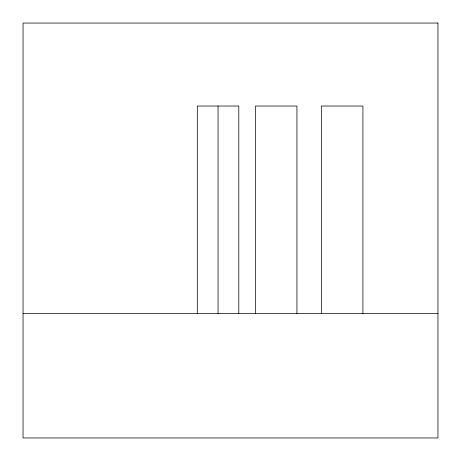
<?xml version="1.0" encoding="UTF-8"?>
<svg xmlns="http://www.w3.org/2000/svg" width="461" height="461" viewBox="0 0 461 461"><rect width="100%" height="100%" fill="white"/><g stroke="black" fill="none" stroke-linecap="round" stroke-linejoin="round"><path stroke-width="0.69" d="M23.05 313.48L437.95 313.48M362.922 313.48L362.922 106.03L321.432 106.03L321.432 313.48M296.924 313.48L296.924 106.03L255.434 106.03L255.434 313.48M238.798 313.48L238.798 106.03L197.308 106.03L197.308 313.48M218.053 106.03L218.053 313.48M437.95 23.05L23.05 23.05L23.05 437.95L437.95 437.95L437.95 23.05"/></g></svg>
